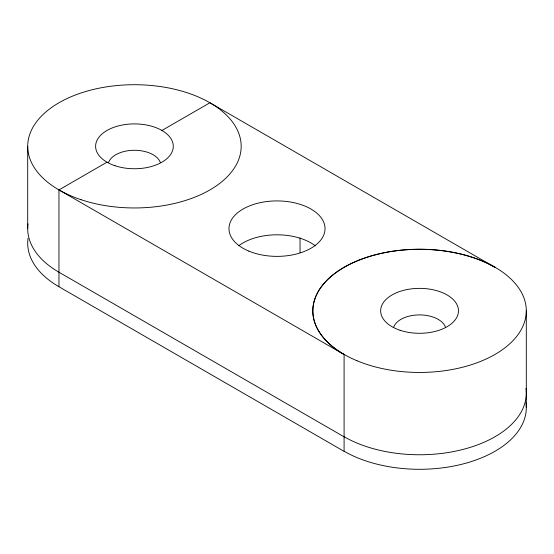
<?xml version="1.0" encoding="UTF-8"?>
<svg xmlns="http://www.w3.org/2000/svg" width="554" height="554" viewBox="0 0 554 554"><rect width="100%" height="100%" fill="white"/><g stroke="black" fill="none" stroke-linecap="round" stroke-linejoin="round"><path stroke-width="0.83" d="M161.92 130.467L209.911 102.76L495.041 267.374A106.735 61.626 0 0 0 344.089 267.374A106.735 61.626 0 0 0 344.089 354.525L344.089 451.358L58.959 286.743L58.959 189.911L106.991 162.177M58.959 189.911L344.089 354.525M344.089 436.836L58.959 272.215A106.735 61.626 0 0 1 28.019 223.864M526.3 310.836L526.3 407.668M300.039 237.895L300.039 252.555M27.7 146.332L27.7 228.643M525.981 388.361A106.735 61.626 0 0 1 464.204 449.114A106.735 61.626 0 0 1 344.089 436.718M108.626 162.391A26.391 15.235 0 0 1 134.456 150.279A26.391 15.235 0 0 1 160.286 162.398M393.735 327.019A26.391 15.235 0 0 1 419.565 314.907A26.391 15.235 0 0 1 445.388 327.019M525.981 402.89A106.735 61.626 0 0 1 464.204 463.643A106.735 61.626 0 0 1 344.089 451.24M58.959 286.743A106.735 61.626 0 0 1 28.019 238.386M238.732 245.775A48.032 27.728 0 0 1 315.268 245.775M81.071 199.703A106.735 61.626 0 0 0 241.177 146.332A106.735 61.626 0 0 0 81.071 92.968A106.735 61.626 0 0 0 81.071 199.703M115.031 165.743A38.835 22.423 0 0 0 173.291 146.325A38.835 22.423 0 0 0 115.038 126.901A38.835 22.423 0 0 0 115.031 165.743M356.935 360.73A106.735 61.626 0 0 0 525.732 317.2A106.735 61.626 0 0 0 376.027 254.57A106.735 61.626 0 0 0 356.935 360.73M400.106 330.288A38.912 22.465 0 0 0 458.477 310.836A38.912 22.465 0 0 0 400.106 291.376A38.912 22.465 0 0 0 400.106 330.288M248.815 251.094A48.032 27.728 0 0 0 324.776 231.503A48.032 27.728 0 0 0 257.409 203.325A48.032 27.728 0 0 0 248.815 251.094"/></g></svg>
